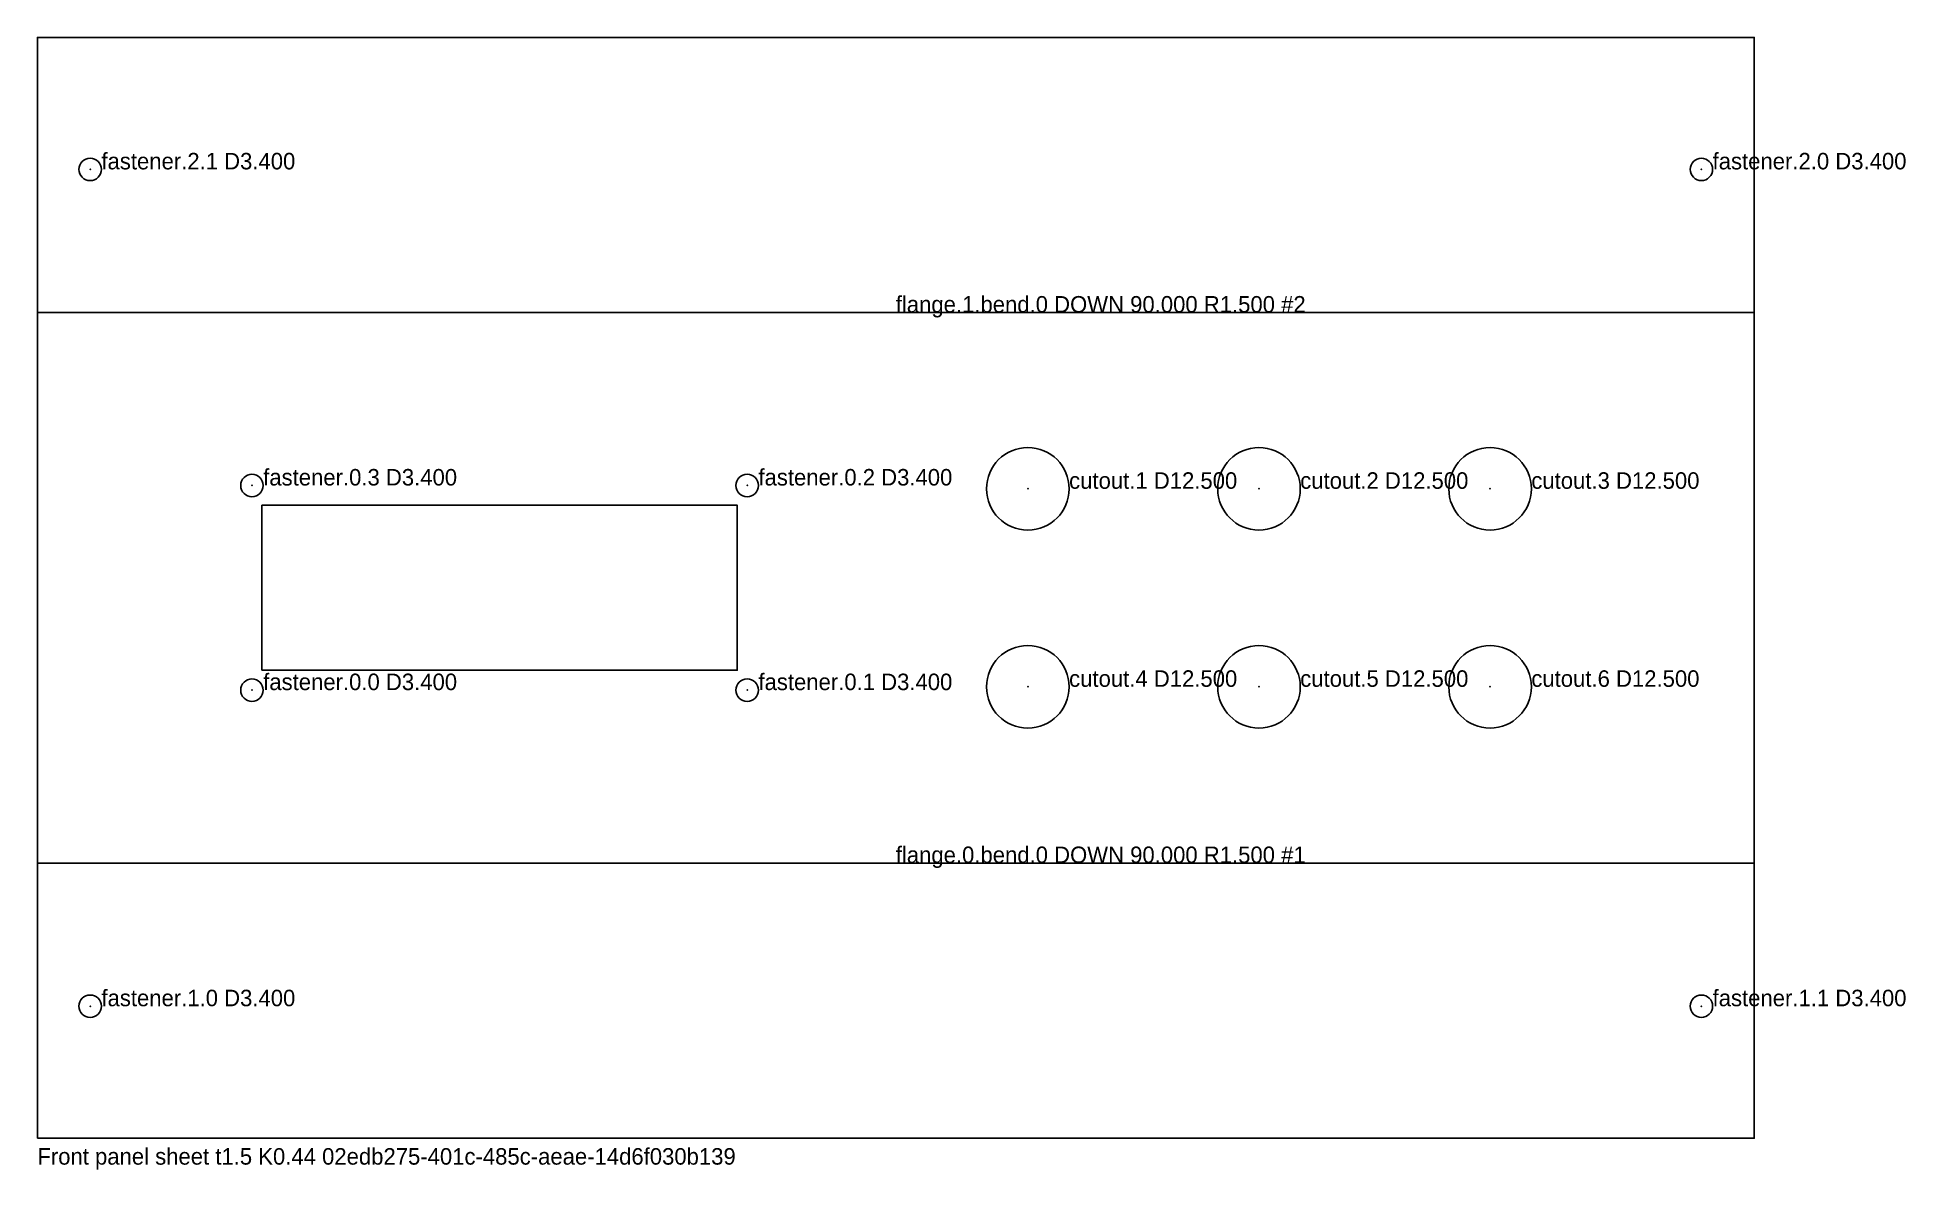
# Model space of a CAD drawing. Header units: millimetres. Extents: x 0 to 283, y -48 to 123.
import ezdxf

# ---------------------------------------------------------------- set-up
doc = ezdxf.new("R2010")
doc.units = ezdxf.units.MM
for name, color, linetype in [('BEND_DOWN', 6, 'CONTINUOUS'), ('CUT', 1, 'CONTINUOUS'), ('CUT_INNER', 3, 'CONTINUOUS'), ('DRILL', 5, 'CONTINUOUS'), ('LABEL', 7, 'CONTINUOUS')]:
    doc.layers.add(name, color=color, linetype=linetype)

msp = doc.modelspace()

# ---------------------------------------------------------------- linework, layer by layer
at = {"layer": 'BEND_DOWN'}
for p, q in [((260, 81.7), (0, 81.7)), ((0, -1.7), (260, -1.7))]:
    msp.add_line(p, q, dxfattribs=at)
at = {"layer": 'CUT'}
msp.add_lwpolyline([(0, -43.39), (260, -43.39), (260, 0), (260, 80), (260, 123.39), (0, 123.39), (0, 80), (0, 0)], close=True, dxfattribs=at)
at = {"layer": 'CUT_INNER'}
for points in [[(9.7, 103.39, -1), (6.3, 103.39, -1)], [(253.7, 103.39, -1), (250.3, 103.39, -1)], [(156.25, 55, -1), (143.75, 55, -1)], [(191.25, 55, -1), (178.75, 55, -1)], [(226.25, 55, -1), (213.75, 55, -1)], [(34.2, 55.5, -1), (30.8, 55.5, -1)], [(109.2, 55.5, -1), (105.8, 55.5, -1)], [(156.25, 25, -1), (143.75, 25, -1)], [(191.25, 25, -1), (178.75, 25, -1)], [(226.25, 25, -1), (213.75, 25, -1)], [(34.2, 24.5, -1), (30.8, 24.5, -1)], [(109.2, 24.5, -1), (105.8, 24.5, -1)], [(9.7, -23.39, -1), (6.3, -23.39, -1)], [(253.7, -23.39, -1), (250.3, -23.39, -1)]]:
    msp.add_lwpolyline(points, format="xyb", close=True, dxfattribs=at)
msp.add_lwpolyline([(34, 27.5), (34, 52.5), (106, 52.5), (106, 27.5)], close=True, dxfattribs=at)
at = {"layer": 'DRILL'}
for p in [(8, 103.39), (252, 103.39), (32.5, 55.5), (107.5, 55.5), (150, 55), (185, 55), (220, 55), (32.5, 24.5), (107.5, 24.5), (150, 25), (185, 25), (220, 25), (8, -23.39), (252, -23.39)]:
    msp.add_point(p, dxfattribs=at)

# ---------------------------------------------------------------- texts
at = {"layer": 'LABEL'}
for s, p in [('fastener.2.1 D3.400', (9.7, 103.39)), ('fastener.2.0 D3.400', (253.7, 103.39)), ('flange.1.bend.0 DOWN 90.000 R1.500 #2', (130, 81.7)), ('fastener.0.3 D3.400', (34.2, 55.5)), ('fastener.0.2 D3.400', (109.2, 55.5)), ('cutout.1 D12.500', (156.25, 55)), ('cutout.2 D12.500', (191.25, 55)), ('cutout.3 D12.500', (226.25, 55)), ('fastener.0.0 D3.400', (34.2, 24.5)), ('fastener.0.1 D3.400', (109.2, 24.5)), ('cutout.4 D12.500', (156.25, 25)), ('cutout.5 D12.500', (191.25, 25)), ('cutout.6 D12.500', (226.25, 25)), ('flange.0.bend.0 DOWN 90.000 R1.500 #1', (130, -1.7)), ('fastener.1.0 D3.400', (9.7, -23.39)), ('fastener.1.1 D3.400', (253.7, -23.39)), ('Front panel sheet t1.5 K0.44 02edb275-401c-485c-aeae-14d6f030b139', (0, -47.39))]:
    msp.add_text(s, height=2.5, dxfattribs=at).set_placement(p)

doc.saveas('drawing.dxf')
